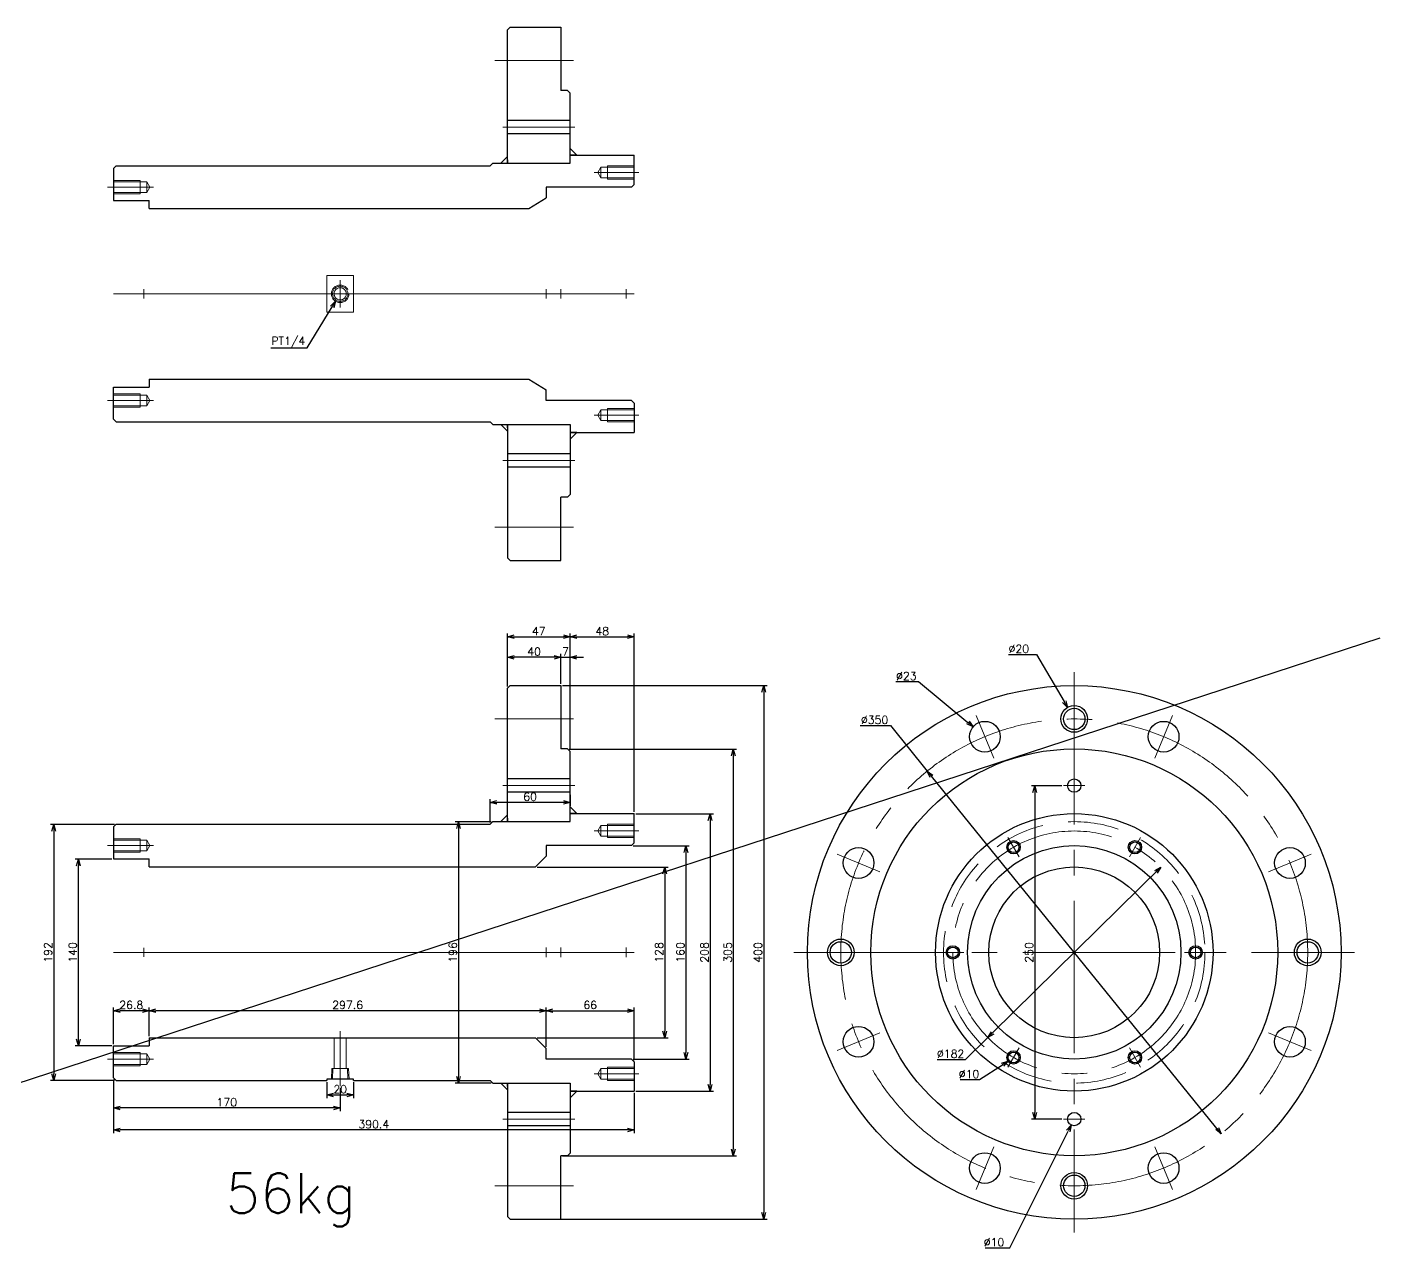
# Model space of a CAD drawing. Header units: millimetres. Extents: x -16130 to 36813, y -8099 to 27484.
# Drawn here: x -9952 to -8938, y 17857 to 18772 of the extents above; entities that cross this region are included whole.
import ezdxf

# ---------------------------------------------------------------- set-up
doc = ezdxf.new("R2010")
doc.units = ezdxf.units.MM
doc.header["$LTSCALE"] = 6
doc.header["$PDMODE"] = 99
doc.header["$PDSIZE"] = 1
doc.linetypes.add('CENTER2', pattern=[28.575, 19.05, -3.175, 3.175, -3.175])
doc.linetypes.add('HIDDEN', pattern=[9.525, 6.35, -3.175])
for name, color, linetype, lineweight in [('04_HIDDEN', 2, 'HIDDEN', 13), ('05_CENTER', 4, 'CENTER2', 13), ('08_DIM', 3, 'Continuous', 13)]:
    doc.layers.add(name, color=color, linetype=linetype, lineweight=lineweight)
doc.layers.add('10_DRAFT', color=8, linetype='Continuous', lineweight=0, plot=False)
doc.styles.add('KSS_TXT', font='txt.shx', dxfattribs={"bigfont": 'extfont2.shx'})
doc.dimstyles.new('KSS_DIM', dxfattribs={"dimtxt": 3, "dimasz": 2.5, "dimexe": 1.25, "dimexo": 0.625, "dimtad": 1, "dimdsep": 46, "dimtxsty": 'KSS_TXT', "dimblk": 'OPEN30', "dimcen": 0, "dimazin": 2, "dimtfac": 0.75, "dimtmove": 0, "dimatfit": 3, "dimldrblk": 'OPEN30', "dimfxl": 1, "dimtolj": 1, "dimarcsym": 0})
doc.dimstyles.new('KSS_DIM$3', dxfattribs={"dimtxt": 3, "dimasz": 2.5, "dimexe": 1.25, "dimexo": 0.625, "dimtad": 1, "dimtih": 1, "dimtoh": 1, "dimdsep": 46, "dimtxsty": 'KSS_TXT', "dimblk": 'OPEN30', "dimcen": 0, "dimazin": 2, "dimtfac": 0.75, "dimtofl": 0, "dimtmove": 0, "dimatfit": 3, "dimldrblk": 'OPEN30', "dimfxl": 1, "dimtolj": 1, "dimarcsym": 0})

# ---------------------------------------------------------------- blocks, each defined once
blk = doc.blocks.new('A$C12673FC4_1_1')
at = {"color": 0}
for p, q in [((-82, 0), (-104, 0)), ((-104, -48), (-104, 0)), ((-82, 0), (-80, -2)), ((82, 0), (80, -2)), ((82, 0), (104, 0)), ((104, -48), (104, 0)), ((-80, -2), (-80, -66)), ((80, -2), (80, -66)), ((-150.5, -48), (-152.5, -50)), ((-152.5, -50), (-152.5, -55)), ((-98, -48), (-150.5, -48)), ((-130, -48), (-130, -95)), ((-120, -48), (-120, -95)), ((-98, -106), (-98, -48)), ((98, -48), (150.5, -48)), ((98, -106), (98, -48)), ((120, -48), (120, -95)), ((130, -48), (130, -95)), ((152.5, -50), (150.5, -48)), ((152.5, -50), (152.5, -55)), ((-200, -93), (-200, -55)), ((-200, -55), (-152.5, -55)), ((200, -55), (152.5, -55)), ((200, -93), (200, -55)), ((-80, -66), (-72, -66)), ((-64, -74), (-72, -66)), ((64, -74), (72, -66)), ((80, -66), (72, -66)), ((-64, -363.6), (-64, -74)), ((64, -363.6), (64, -74)), ((-198, -95), (-200, -93)), ((-98, -95), (-198, -95)), ((98, -95), (198, -95)), ((198, -95), (200, -93)), ((-96, -108), (-98, -106)), ((-96, -388.4), (-96, -108)), ((96, -108), (98, -106)), ((96, -210.4), (96, -108)), ((96, -210.4), (95, -210.4)), ((95, -210.4), (95, -230.4)), ((95, -230.4), (96, -230.4)), ((96, -388.4), (96, -230.4)), ((-70, -390.4), (-70, -363.6)), ((-64, -363.6), (-70, -363.6)), ((64, -363.6), (70, -363.6)), ((70, -390.4), (70, -363.6)), ((-94, -390.4), (-96, -388.4)), ((-94, -390.4), (-70, -390.4)), ((94, -390.4), (70, -390.4)), ((94, -390.4), (96, -388.4))]:
    blk.add_line(p, q, dxfattribs=at)
at = {"color": 3}
for points in [[(-104, -48), (-109, -48), (-104, -43), (-104, -43)], [(104, -48), (109, -48), (104, -43), (104, -43)], [(-98, -95), (-103, -95), (-98, -100), (-98, -100)], [(98, -95), (103, -95), (98, -100), (98, -100)]]:
    blk.add_lwpolyline(points, close=True, dxfattribs=at)
for points in [[(-98, -95), (-100.5, -95), (-100.5, -95), (-98, -95)], [(98, -95), (100.5, -95), (100.5, -95), (98, -95)]]:
    blk.add_lwpolyline(points, close=True)
at = {"layer": '04_HIDDEN'}
for p, q in [((-96, 0), (-96, -20)), ((-95, 0), (-95, -25)), ((-87, 0), (-87, -25)), ((-86, 0), (-86, -20)), ((86, 0), (86, -20)), ((87, 0), (87, -25)), ((95, 0), (95, -25)), ((96, 0), (96, -20)), ((-86, -20), (-96, -20)), ((86, -20), (96, -20)), ((-95, -25), (-91, -27.3)), ((-87, -25), (-95, -25)), ((-91, -27.3), (-87, -25)), ((87, -25), (95, -25)), ((91, -27.3), (87, -25)), ((95, -25), (91, -27.3)), ((64, -215.8), (87, -215.8)), ((95, -213.8), (87, -214.1)), ((87, -226.7), (87, -214.1)), ((95, -214.7), (87, -214.9)), ((64, -225), (87, -225)), ((95, -226.1), (87, -225.9)), ((95, -227), (87, -226.7)), ((-80, -363.1), (-84, -365.4)), ((-76, -365.4), (-80, -363.1)), ((76, -365.4), (80, -363.1)), ((80, -363.1), (84, -365.4)), ((-85, -390.4), (-85, -370.4)), ((-85, -370.4), (-75, -370.4)), ((-84, -390.4), (-84, -365.4)), ((-84, -365.4), (-76, -365.4)), ((-76, -390.4), (-76, -365.4)), ((-75, -390.4), (-75, -370.4)), ((75, -390.4), (75, -370.4)), ((85, -370.4), (75, -370.4)), ((76, -390.4), (76, -365.4)), ((84, -365.4), (76, -365.4)), ((84, -390.4), (84, -365.4)), ((85, -390.4), (85, -370.4))]:
    blk.add_line(p, q, dxfattribs=at)
at = {"layer": '05_CENTER'}
for p, q in [((-91, 3.4), (-91, -30.1)), ((91, 3.4), (91, -30.1)), ((-175, -104.4), (-175, -45.5)), ((-125, -98.6), (-125, -44.6)), ((125, -98.6), (125, -44.6)), ((175, -104.4), (175, -45.5)), ((59.2, -220.4), (100.3, -220.4)), ((-80, -394.8), (-80, -360.3)), ((80, -394.8), (80, -360.3))]:
    blk.add_line(p, q, dxfattribs=at)
at = {"layer": '10_DRAFT'}
for p, q in [((0, 0), (0, -390.4)), ((-3.6, -6), (3.6, -6)), ((-3.6, -55), (3.6, -55)), ((-3.6, -66), (3.6, -66)), ((-3.4, -367.6), (3.4, -367.6))]:
    blk.add_line(p, q, dxfattribs=at)
blk = doc.blocks.new('_Open30')
at = {"color": 0, "linetype": 'ByBlock', "lineweight": -2}
for p, q in [((-1, 0.27), (0, 0)), ((0, 0), (-1, -0.27)), ((0, 0), (-1, 0))]:
    blk.add_line(p, q, dxfattribs=at)
blk = doc.blocks.new('*D1627')
at = {"layer": '08_DIM', "color": 0, "lineweight": -2, "transparency": 16777216}
for p, q in [((-9498, 18158.3), (-9456, 18158.3)), ((-9458.5, 18153.3), (-9458.5, 18003.3)), ((-9498, 17998.3), (-9456, 17998.3))]:
    blk.add_line(p, q, dxfattribs=at)
at = {"layer": 'Defpoints', "color": 0, "transparency": 16777216}
for p in [(-9499.3, 18158.3), (-9499.3, 17998.3), (-9458.5, 17998.3)]:
    blk.add_point(p, dxfattribs=at)
at = {"layer": '08_DIM', "color": 0, "lineweight": -2, "transparency": 16777216, "xscale": 5, "yscale": 5, "zscale": 5}
for p, rotation in [((-9458.5, 18158.3), 90), ((-9458.5, 17998.3), 270)]:
    blk.add_blockref('_Open30', p, dxfattribs=dict(at, rotation=rotation))
at = {"layer": '08_DIM', "color": 0, "transparency": 16777216, "insert": (-9462.7, 18078.3), "char_height": 6, "attachment_point": 5, "rotation": 90, "style": 'KSS_TXT'}
blk.add_mtext('\\A1;160', dxfattribs=at)
blk = doc.blocks.new('*D1628')
at = {"layer": '08_DIM', "color": 0, "lineweight": -2, "transparency": 16777216}
for p, q in [((-9570, 18142.3), (-9471.9, 18142.3)), ((-9474.4, 18137.3), (-9474.4, 18019.3)), ((-9570, 18014.3), (-9471.9, 18014.3))]:
    blk.add_line(p, q, dxfattribs=at)
at = {"layer": 'Defpoints', "color": 0, "transparency": 16777216}
for p in [(-9571.3, 18142.3), (-9571.3, 18014.3), (-9474.4, 18014.3)]:
    blk.add_point(p, dxfattribs=at)
at = {"layer": '08_DIM', "color": 0, "lineweight": -2, "transparency": 16777216, "xscale": 5, "yscale": 5, "zscale": 5}
for p, rotation in [((-9474.4, 18142.3), 90), ((-9474.4, 18014.3), 270)]:
    blk.add_blockref('_Open30', p, dxfattribs=dict(at, rotation=rotation))
at = {"layer": '08_DIM', "color": 0, "transparency": 16777216, "insert": (-9478.7, 18078.3), "char_height": 6, "attachment_point": 5, "rotation": 90, "style": 'KSS_TXT'}
blk.add_mtext('\\A1;128', dxfattribs=at)
blk = doc.blocks.new('*D1629')
at = {"layer": '08_DIM', "color": 0, "lineweight": -2, "transparency": 16777216}
for p, q in [((-9496, 18182.3), (-9437.9, 18182.3)), ((-9440.4, 18177.3), (-9440.4, 17979.3)), ((-9496, 17974.3), (-9437.9, 17974.3))]:
    blk.add_line(p, q, dxfattribs=at)
at = {"layer": 'Defpoints', "color": 0, "transparency": 16777216}
for p in [(-9497.3, 18182.3), (-9497.3, 17974.3), (-9440.4, 17974.3)]:
    blk.add_point(p, dxfattribs=at)
at = {"layer": '08_DIM', "color": 0, "lineweight": -2, "transparency": 16777216, "xscale": 5, "yscale": 5, "zscale": 5}
for p, rotation in [((-9440.4, 18182.3), 90), ((-9440.4, 17974.3), 270)]:
    blk.add_blockref('_Open30', p, dxfattribs=dict(at, rotation=rotation))
at = {"layer": '08_DIM', "color": 0, "transparency": 16777216, "insert": (-9444.6, 18078.3), "char_height": 6, "attachment_point": 5, "rotation": 90, "style": 'KSS_TXT'}
blk.add_mtext('\\A1;208', dxfattribs=at)
blk = doc.blocks.new('*D1630')
at = {"layer": '08_DIM', "color": 0, "lineweight": -2, "transparency": 16777216}
for p, q in [((-9546, 18230.8), (-9420.5, 18230.8)), ((-9423, 18225.8), (-9423, 17930.8)), ((-9551, 17925.8), (-9420.5, 17925.8))]:
    blk.add_line(p, q, dxfattribs=at)
at = {"layer": 'Defpoints', "color": 0, "transparency": 16777216}
for p in [(-9547.3, 18230.8), (-9552.3, 17925.8), (-9423, 17925.8)]:
    blk.add_point(p, dxfattribs=at)
at = {"layer": '08_DIM', "color": 0, "lineweight": -2, "transparency": 16777216, "xscale": 5, "yscale": 5, "zscale": 5}
for p, rotation in [((-9423, 18230.8), 90), ((-9423, 17925.8), 270)]:
    blk.add_blockref('_Open30', p, dxfattribs=dict(at, rotation=rotation))
at = {"layer": '08_DIM', "color": 0, "transparency": 16777216, "insert": (-9427.2, 18078.3), "char_height": 6, "attachment_point": 5, "rotation": 90, "style": 'KSS_TXT'}
blk.add_mtext('\\A1;305', dxfattribs=at)
blk = doc.blocks.new('*D1631')
at = {"layer": '08_DIM', "color": 0, "lineweight": -2, "transparency": 16777216}
for p, q in [((-9551, 18278.3), (-9397.7, 18278.3)), ((-9400.2, 18273.3), (-9400.2, 17883.3)), ((-9556, 17878.3), (-9397.7, 17878.3))]:
    blk.add_line(p, q, dxfattribs=at)
at = {"layer": 'Defpoints', "color": 0, "transparency": 16777216}
for p in [(-9552.3, 18278.3), (-9557.3, 17878.3), (-9400.2, 17878.3)]:
    blk.add_point(p, dxfattribs=at)
at = {"layer": '08_DIM', "color": 0, "lineweight": -2, "transparency": 16777216, "xscale": 5, "yscale": 5, "zscale": 5}
for p, rotation in [((-9400.2, 18278.3), 90), ((-9400.2, 17878.3), 270)]:
    blk.add_blockref('_Open30', p, dxfattribs=dict(at, rotation=rotation))
at = {"layer": '08_DIM', "color": 0, "transparency": 16777216, "insert": (-9404.5, 18078.3), "char_height": 6, "attachment_point": 5, "rotation": 90, "style": 'KSS_TXT'}
blk.add_mtext('\\A1;400', dxfattribs=at)
blk = doc.blocks.new('*D1632')
at = {"layer": '08_DIM', "color": 0, "lineweight": -2, "transparency": 16777216}
for p, q in [((-9592.3, 18277.6), (-9592.3, 18302.1)), ((-9557.3, 18299.6), (-9587.3, 18299.6)), ((-9552.3, 18279.6), (-9552.3, 18302.1))]:
    blk.add_line(p, q, dxfattribs=at)
at = {"layer": 'Defpoints', "color": 0, "transparency": 16777216}
for p in [(-9592.3, 18299.6), (-9592.3, 18276.3), (-9552.3, 18278.3)]:
    blk.add_point(p, dxfattribs=at)
at = {"layer": '08_DIM', "color": 0, "lineweight": -2, "transparency": 16777216, "xscale": 5, "yscale": 5, "zscale": 5, "rotation": 180}
blk.add_blockref('_Open30', (-9592.3, 18299.6), dxfattribs=at)
at = {"layer": '08_DIM', "color": 0, "lineweight": -2, "transparency": 16777216, "xscale": 5, "yscale": 5, "zscale": 5}
blk.add_blockref('_Open30', (-9552.3, 18299.6), dxfattribs=at)
at = {"layer": '08_DIM', "color": 0, "transparency": 16777216, "insert": (-9572.3, 18303.8), "char_height": 6, "attachment_point": 5, "style": 'KSS_TXT'}
blk.add_mtext('\\A1;40', dxfattribs=at)
blk = doc.blocks.new('*D1633')
at = {"layer": '08_DIM', "color": 0, "lineweight": -2, "transparency": 16777216}
for p, q in [((-9557.3, 18299.6), (-9562.3, 18299.6)), ((-9552.3, 18279.6), (-9552.3, 18302.1)), ((-9552.3, 18299.6), (-9545.3, 18299.6)), ((-9545.3, 18230.1), (-9545.3, 18302.1)), ((-9540.3, 18299.6), (-9535.3, 18299.6))]:
    blk.add_line(p, q, dxfattribs=at)
at = {"layer": 'Defpoints', "color": 0, "transparency": 16777216}
for p in [(-9545.3, 18299.6), (-9552.3, 18278.3), (-9545.3, 18228.8)]:
    blk.add_point(p, dxfattribs=at)
at = {"layer": '08_DIM', "color": 0, "lineweight": -2, "transparency": 16777216, "xscale": 5, "yscale": 5, "zscale": 5}
blk.add_blockref('_Open30', (-9552.3, 18299.6), dxfattribs=at)
at = {"layer": '08_DIM', "color": 0, "lineweight": -2, "transparency": 16777216, "xscale": 5, "yscale": 5, "zscale": 5, "rotation": 180}
blk.add_blockref('_Open30', (-9545.3, 18299.6), dxfattribs=at)
at = {"layer": '08_DIM', "color": 0, "transparency": 16777216, "insert": (-9548.8, 18303.8), "char_height": 6, "attachment_point": 5, "style": 'KSS_TXT'}
blk.add_mtext('\\A1;7', dxfattribs=at)
blk = doc.blocks.new('*D1634')
at = {"layer": '08_DIM', "color": 0, "lineweight": -2, "transparency": 16777216}
for p, q in [((-9592.3, 18277.6), (-9592.3, 18317.5)), ((-9545.3, 18230.1), (-9545.3, 18317.5)), ((-9587.3, 18315), (-9550.3, 18315))]:
    blk.add_line(p, q, dxfattribs=at)
at = {"layer": 'Defpoints', "color": 0, "transparency": 16777216}
for p in [(-9545.3, 18315), (-9592.3, 18276.3), (-9545.3, 18228.8)]:
    blk.add_point(p, dxfattribs=at)
at = {"layer": '08_DIM', "color": 0, "lineweight": -2, "transparency": 16777216, "xscale": 5, "yscale": 5, "zscale": 5, "rotation": 180}
blk.add_blockref('_Open30', (-9592.3, 18315), dxfattribs=at)
at = {"layer": '08_DIM', "color": 0, "lineweight": -2, "transparency": 16777216, "xscale": 5, "yscale": 5, "zscale": 5}
blk.add_blockref('_Open30', (-9545.3, 18315), dxfattribs=at)
at = {"layer": '08_DIM', "color": 0, "transparency": 16777216, "insert": (-9568.8, 18319.2), "char_height": 6, "attachment_point": 5, "style": 'KSS_TXT'}
blk.add_mtext('\\A1;47', dxfattribs=at)
blk = doc.blocks.new('*D1635')
at = {"layer": '08_DIM', "color": 0, "lineweight": -2, "transparency": 16777216}
for p, q in [((-9545.3, 18230.1), (-9545.3, 18317.5)), ((-9497.3, 18183.6), (-9497.3, 18317.5)), ((-9540.3, 18315), (-9502.3, 18315))]:
    blk.add_line(p, q, dxfattribs=at)
at = {"layer": 'Defpoints', "color": 0, "transparency": 16777216}
for p in [(-9497.3, 18315), (-9545.3, 18228.8), (-9497.3, 18182.3)]:
    blk.add_point(p, dxfattribs=at)
at = {"layer": '08_DIM', "color": 0, "lineweight": -2, "transparency": 16777216, "xscale": 5, "yscale": 5, "zscale": 5, "rotation": 180}
blk.add_blockref('_Open30', (-9545.3, 18315), dxfattribs=at)
at = {"layer": '08_DIM', "color": 0, "lineweight": -2, "transparency": 16777216, "xscale": 5, "yscale": 5, "zscale": 5}
blk.add_blockref('_Open30', (-9497.3, 18315), dxfattribs=at)
at = {"layer": '08_DIM', "color": 0, "transparency": 16777216, "insert": (-9521.3, 18319.2), "char_height": 6, "attachment_point": 5, "style": 'KSS_TXT'}
blk.add_mtext('\\A1;48', dxfattribs=at)
blk = doc.blocks.new('*D1636')
at = {"layer": '08_DIM', "color": 0, "lineweight": -2, "transparency": 16777216}
for p, q in [((-9545.3, 18196.5), (-9545.3, 18188.3)), ((-9605.3, 18175.6), (-9605.3, 18193.3)), ((-9550.3, 18190.8), (-9600.3, 18190.8))]:
    blk.add_line(p, q, dxfattribs=at)
at = {"layer": 'Defpoints', "color": 0, "transparency": 16777216}
for p in [(-9545.3, 18197.8), (-9605.3, 18190.8), (-9605.3, 18174.3)]:
    blk.add_point(p, dxfattribs=at)
at = {"layer": '08_DIM', "color": 0, "lineweight": -2, "transparency": 16777216, "xscale": 5, "yscale": 5, "zscale": 5, "rotation": 180}
blk.add_blockref('_Open30', (-9605.3, 18190.8), dxfattribs=at)
at = {"layer": '08_DIM', "color": 0, "lineweight": -2, "transparency": 16777216, "xscale": 5, "yscale": 5, "zscale": 5}
blk.add_blockref('_Open30', (-9545.3, 18190.8), dxfattribs=at)
at = {"layer": '08_DIM', "color": 0, "transparency": 16777216, "insert": (-9575.3, 18195), "char_height": 6, "attachment_point": 5, "style": 'KSS_TXT'}
blk.add_mtext('\\A1;60', dxfattribs=at)
blk = doc.blocks.new('*D1637')
at = {"layer": '08_DIM', "color": 0, "lineweight": -2, "transparency": 16777216}
for p, q in [((-9563.3, 18007.6), (-9563.3, 18037.1)), ((-9558.3, 18034.6), (-9502.3, 18034.6)), ((-9497.3, 17997.6), (-9497.3, 18037.1))]:
    blk.add_line(p, q, dxfattribs=at)
at = {"layer": 'Defpoints', "color": 0, "transparency": 16777216}
for p in [(-9497.3, 18034.6), (-9563.3, 18006.3), (-9497.3, 17996.3)]:
    blk.add_point(p, dxfattribs=at)
at = {"layer": '08_DIM', "color": 0, "lineweight": -2, "transparency": 16777216, "xscale": 5, "yscale": 5, "zscale": 5, "rotation": 180}
blk.add_blockref('_Open30', (-9563.3, 18034.6), dxfattribs=at)
at = {"layer": '08_DIM', "color": 0, "lineweight": -2, "transparency": 16777216, "xscale": 5, "yscale": 5, "zscale": 5}
blk.add_blockref('_Open30', (-9497.3, 18034.6), dxfattribs=at)
at = {"layer": '08_DIM', "color": 0, "transparency": 16777216, "insert": (-9530.3, 18038.9), "char_height": 6, "attachment_point": 5, "style": 'KSS_TXT'}
blk.add_mtext('\\A1;66', dxfattribs=at)
blk = doc.blocks.new('*D1638')
at = {"layer": '08_DIM', "color": 0, "lineweight": -2, "transparency": 16777216}
for p, q in [((-9860.9, 18015.6), (-9860.9, 18037.1)), ((-9568.3, 18034.6), (-9855.9, 18034.6)), ((-9563.3, 18007.6), (-9563.3, 18037.1))]:
    blk.add_line(p, q, dxfattribs=at)
at = {"layer": 'Defpoints', "color": 0, "transparency": 16777216}
for p in [(-9860.9, 18034.6), (-9860.9, 18014.3), (-9563.3, 18006.3)]:
    blk.add_point(p, dxfattribs=at)
at = {"layer": '08_DIM', "color": 0, "lineweight": -2, "transparency": 16777216, "xscale": 5, "yscale": 5, "zscale": 5, "rotation": 180}
blk.add_blockref('_Open30', (-9860.9, 18034.6), dxfattribs=at)
at = {"layer": '08_DIM', "color": 0, "lineweight": -2, "transparency": 16777216, "xscale": 5, "yscale": 5, "zscale": 5}
blk.add_blockref('_Open30', (-9563.3, 18034.6), dxfattribs=at)
at = {"layer": '08_DIM', "color": 0, "transparency": 16777216, "insert": (-9712.1, 18038.9), "char_height": 6, "attachment_point": 5, "style": 'KSS_TXT'}
blk.add_mtext('\\A1;297.6', dxfattribs=at)
blk = doc.blocks.new('*D1639')
at = {"layer": '08_DIM', "color": 0, "lineweight": -2, "transparency": 16777216}
for p, q in [((-9887.7, 18009.6), (-9887.7, 18037.1)), ((-9865.9, 18034.6), (-9882.7, 18034.6)), ((-9860.9, 18015.6), (-9860.9, 18037.1))]:
    blk.add_line(p, q, dxfattribs=at)
at = {"layer": 'Defpoints', "color": 0, "transparency": 16777216}
for p in [(-9887.7, 18034.6), (-9860.9, 18014.3), (-9887.7, 18008.3)]:
    blk.add_point(p, dxfattribs=at)
at = {"layer": '08_DIM', "color": 0, "lineweight": -2, "transparency": 16777216, "xscale": 5, "yscale": 5, "zscale": 5, "rotation": 180}
blk.add_blockref('_Open30', (-9887.7, 18034.6), dxfattribs=at)
at = {"layer": '08_DIM', "color": 0, "lineweight": -2, "transparency": 16777216, "xscale": 5, "yscale": 5, "zscale": 5}
blk.add_blockref('_Open30', (-9860.9, 18034.6), dxfattribs=at)
at = {"layer": '08_DIM', "color": 0, "transparency": 16777216, "insert": (-9874.3, 18038.9), "char_height": 6, "attachment_point": 5, "style": 'KSS_TXT'}
blk.add_mtext('\\A1;26.8', dxfattribs=at)
blk = doc.blocks.new('*D1640')
at = {"layer": '08_DIM', "color": 0, "lineweight": -2, "transparency": 16777216}
for p, q in [((-9888.9, 18148.3), (-9916.4, 18148.3)), ((-9913.9, 18013.3), (-9913.9, 18143.3)), ((-9888.9, 18008.3), (-9916.4, 18008.3))]:
    blk.add_line(p, q, dxfattribs=at)
at = {"layer": 'Defpoints', "color": 0, "transparency": 16777216}
for p in [(-9913.9, 18148.3), (-9887.7, 18148.3), (-9887.7, 18008.3)]:
    blk.add_point(p, dxfattribs=at)
at = {"layer": '08_DIM', "color": 0, "lineweight": -2, "transparency": 16777216, "xscale": 5, "yscale": 5, "zscale": 5}
for p, rotation in [((-9913.9, 18148.3), 90), ((-9913.9, 18008.3), 270)]:
    blk.add_blockref('_Open30', p, dxfattribs=dict(at, rotation=rotation))
at = {"layer": '08_DIM', "color": 0, "transparency": 16777216, "insert": (-9918.2, 18078.3), "char_height": 6, "attachment_point": 5, "rotation": 90, "style": 'KSS_TXT'}
blk.add_mtext('\\A1;140', dxfattribs=at)
blk = doc.blocks.new('*D1641')
at = {"layer": '08_DIM', "color": 0, "lineweight": -2, "transparency": 16777216}
for p, q in [((-9886.9, 18174.3), (-9934.9, 18174.3)), ((-9932.4, 18169.3), (-9932.4, 17987.3)), ((-9886.9, 17982.3), (-9934.9, 17982.3))]:
    blk.add_line(p, q, dxfattribs=at)
at = {"layer": 'Defpoints', "color": 0, "transparency": 16777216}
for p in [(-9885.7, 18174.3), (-9932.4, 17982.3), (-9885.7, 17982.3)]:
    blk.add_point(p, dxfattribs=at)
at = {"layer": '08_DIM', "color": 0, "lineweight": -2, "transparency": 16777216, "xscale": 5, "yscale": 5, "zscale": 5}
for p, rotation in [((-9932.4, 18174.3), 90), ((-9932.4, 17982.3), 270)]:
    blk.add_blockref('_Open30', p, dxfattribs=dict(at, rotation=rotation))
at = {"layer": '08_DIM', "color": 0, "transparency": 16777216, "insert": (-9936.7, 18078.3), "char_height": 6, "attachment_point": 5, "rotation": 90, "style": 'KSS_TXT'}
blk.add_mtext('\\A1;192', dxfattribs=at)
blk = doc.blocks.new('*D1642')
at = {"layer": '08_DIM', "color": 0, "lineweight": -2, "transparency": 16777216}
for p, q in [((-9887.7, 17983.1), (-9887.7, 17942.7)), ((-9497.3, 17973.1), (-9497.3, 17942.7)), ((-9502.3, 17945.2), (-9882.7, 17945.2))]:
    blk.add_line(p, q, dxfattribs=at)
at = {"layer": 'Defpoints', "color": 0, "transparency": 16777216}
for p in [(-9887.7, 17984.3), (-9497.3, 17974.3), (-9887.7, 17945.2)]:
    blk.add_point(p, dxfattribs=at)
at = {"layer": '08_DIM', "color": 0, "lineweight": -2, "transparency": 16777216, "xscale": 5, "yscale": 5, "zscale": 5, "rotation": 180}
blk.add_blockref('_Open30', (-9887.7, 17945.2), dxfattribs=at)
at = {"layer": '08_DIM', "color": 0, "lineweight": -2, "transparency": 16777216, "xscale": 5, "yscale": 5, "zscale": 5}
blk.add_blockref('_Open30', (-9497.3, 17945.2), dxfattribs=at)
at = {"layer": '08_DIM', "color": 0, "transparency": 16777216, "insert": (-9692.5, 17949.5), "char_height": 6, "attachment_point": 5, "style": 'KSS_TXT'}
blk.add_mtext('\\A1;390.4', dxfattribs=at)
blk = doc.blocks.new('*D1648')
at = {"layer": '08_DIM', "color": 0, "lineweight": -2, "transparency": 16777216}
for p, q in [((-9604.5, 18176.3), (-9631.5, 18176.3)), ((-9629, 18171.3), (-9629, 17985.3)), ((-9604.5, 17980.3), (-9631.5, 17980.3))]:
    blk.add_line(p, q, dxfattribs=at)
at = {"layer": 'Defpoints', "color": 0, "transparency": 16777216}
for p in [(-9603.3, 18176.3), (-9629, 17980.3), (-9603.3, 17980.3)]:
    blk.add_point(p, dxfattribs=at)
at = {"layer": '08_DIM', "color": 0, "lineweight": -2, "transparency": 16777216, "xscale": 5, "yscale": 5, "zscale": 5}
for p, rotation in [((-9629, 18176.3), 90), ((-9629, 17980.3), 270)]:
    blk.add_blockref('_Open30', p, dxfattribs=dict(at, rotation=rotation))
at = {"layer": '08_DIM', "color": 0, "transparency": 16777216, "insert": (-9633.2, 18078.3), "char_height": 6, "attachment_point": 5, "rotation": 90, "style": 'KSS_TXT'}
blk.add_mtext('\\A1;196', dxfattribs=at)
blk = doc.blocks.new('A$C40B027D8_1_1')
at = {"color": 0}
for centre, radius in [((0, 0), 200), ((0, 175), 10), ((0, 175), 8), ((-67, 161.7), 11.5), ((67, 161.7), 11.5), ((0, 0), 152.5), ((0, 125), 5), ((0, 0), 104), ((-45.5, 78.8), 5), ((-45.5, 78.8), 4), ((45.5, 78.8), 5), ((45.5, 78.8), 4), ((-161.7, 67), 11.5), ((0, 0), 80), ((161.7, 67), 11.5), ((0, 0), 64), ((-175, 0), 10), ((-175, 0), 8), ((-91, 0), 5), ((-91, 0), 4), ((91, 0), 5), ((91, 0), 4), ((175, 0), 10), ((175, 0), 8), ((-161.7, -67), 11.5), ((161.7, -67), 11.5), ((-45.5, -78.8), 5), ((-45.5, -78.8), 4), ((45.5, -78.8), 5), ((45.5, -78.8), 4), ((0, -125), 5), ((-67, -161.7), 11.5), ((67, -161.7), 11.5), ((0, -175), 10), ((0, -175), 8)]:
    blk.add_circle(centre, radius, dxfattribs=at)
at = {"layer": '04_HIDDEN'}
blk.add_circle((0, 0), 98, dxfattribs=at)
at = {"layer": '05_CENTER'}
for p, q in [((0, 210.1), (0, -210.1)), ((-60.3, 145.7), (-73.6, 177.7)), ((60.3, 145.7), (73.6, 177.7)), ((-8, 125), (8, 125)), ((-41.3, 71.6), (-49.7, 86)), ((41.3, 71.6), (49.7, 86)), ((-145.7, 60.3), (-177.7, 73.6)), ((145.7, 60.3), (177.7, 73.6)), ((-210.1, 0), (210.1, 0)), ((-82.7, 0), (-99.3, 0)), ((82.7, 0), (99.3, 0)), ((-145.7, -60.3), (-177.7, -73.6)), ((145.7, -60.3), (177.7, -73.6)), ((-41.3, -71.6), (-49.7, -86)), ((41.3, -71.6), (49.7, -86)), ((-8, -125), (8, -125)), ((-60.3, -145.7), (-73.6, -177.7)), ((60.3, -145.7), (73.6, -177.7))]:
    blk.add_line(p, q, dxfattribs=at)
for radius in [175, 91]:
    blk.add_circle((0, 0), radius, dxfattribs=at)
blk = doc.blocks.new('*D1652')
at = {"layer": '08_DIM', "color": 0, "lineweight": -2, "transparency": 16777216}
for p, q in [((-9301.3, 18281.3), (-9284.1, 18281.3)), ((-9284.1, 18281.3), (-9247.1, 18250.6))]:
    blk.add_line(p, q, dxfattribs=at)
at = {"layer": 'Defpoints', "color": 0, "transparency": 16777216}
for p in [(-9243.2, 18247.4), (-9225.6, 18232.7)]:
    blk.add_point(p, dxfattribs=at)
at = {"layer": '08_DIM', "color": 0, "lineweight": -2, "transparency": 16777216, "xscale": 5, "yscale": 5, "zscale": 5, "rotation": 320.267784341839}
blk.add_blockref('_Open30', (-9243.2, 18247.4), dxfattribs=at)
at = {"layer": '08_DIM', "color": 0, "transparency": 16777216, "insert": (-9293.3, 18285.5), "char_height": 6, "attachment_point": 5, "style": 'KSS_TXT'}
blk.add_mtext('\\A1;%%C23', dxfattribs=at)
blk = doc.blocks.new('*D1653')
at = {"layer": '08_DIM', "color": 0, "lineweight": -2, "transparency": 16777216}
for p, q in [((-9327.8, 18248.4), (-9305.2, 18248.4)), ((-9305.2, 18248.4), (-9277.6, 18214.3)), ((-9057.2, 17942.4), (-9274.5, 18210.4))]:
    blk.add_line(p, q, dxfattribs=at)
at = {"layer": 'Defpoints', "color": 0, "transparency": 16777216}
for p in [(-9277.6, 18214.3), (-9057.2, 17942.4)]:
    blk.add_point(p, dxfattribs=at)
at = {"layer": '08_DIM', "color": 0, "lineweight": -2, "transparency": 16777216, "xscale": 5, "yscale": 5, "zscale": 5}
for p, rotation in [((-9277.6, 18214.3), 129.024191063267), ((-9057.2, 17942.4), 309.024191063267)]:
    blk.add_blockref('_Open30', p, dxfattribs=dict(at, rotation=rotation))
at = {"layer": '08_DIM', "color": 0, "transparency": 16777216, "insert": (-9317.1, 18252.6), "char_height": 6, "attachment_point": 5, "style": 'KSS_TXT'}
blk.add_mtext('\\A1;%%C350', dxfattribs=at)
blk = doc.blocks.new('*D1655')
at = {"layer": '08_DIM', "color": 0, "lineweight": -2, "transparency": 16777216}
for p, q in [((-9102.6, 18142.2), (-9228.7, 18018)), ((-9248.9, 17998), (-9232.2, 18014.4)), ((-9270.1, 17998), (-9248.9, 17998))]:
    blk.add_line(p, q, dxfattribs=at)
at = {"layer": 'Defpoints', "color": 0, "transparency": 16777216}
for p in [(-9102.6, 18142.2), (-9232.2, 18014.4)]:
    blk.add_point(p, dxfattribs=at)
at = {"layer": '08_DIM', "color": 0, "lineweight": -2, "transparency": 16777216, "xscale": 5, "yscale": 5, "zscale": 5}
for p, rotation in [((-9102.6, 18142.2), 44.59804289604675), ((-9232.2, 18014.4), 224.5980428960467)]:
    blk.add_blockref('_Open30', p, dxfattribs=dict(at, rotation=rotation))
at = {"layer": '08_DIM', "color": 0, "transparency": 16777216, "insert": (-9260.1, 18002.3), "char_height": 6, "attachment_point": 5, "style": 'KSS_TXT'}
blk.add_mtext('\\A1;%%C182', dxfattribs=at)
blk = doc.blocks.new('*D1656')
at = {"layer": '08_DIM', "color": 0, "lineweight": -2, "transparency": 16777216}
for p, q in [((-9238.5, 17982.9), (-9221.3, 17994.1)), ((-9253, 17982.9), (-9238.5, 17982.9))]:
    blk.add_line(p, q, dxfattribs=at)
at = {"layer": 'Defpoints', "color": 0, "transparency": 16777216}
for p in [(-9208.7, 18002.3), (-9217.1, 17996.8)]:
    blk.add_point(p, dxfattribs=at)
at = {"layer": '08_DIM', "color": 0, "lineweight": -2, "transparency": 16777216, "xscale": 5, "yscale": 5, "zscale": 5, "rotation": 33.08479737191698}
blk.add_blockref('_Open30', (-9217.1, 17996.8), dxfattribs=at)
at = {"layer": '08_DIM', "color": 0, "transparency": 16777216, "insert": (-9246.3, 17987.1), "char_height": 6, "attachment_point": 5, "style": 'KSS_TXT'}
blk.add_mtext('\\A1;%%C10', dxfattribs=at)
blk = doc.blocks.new('A$C56F6731E_1_1')
at = {"color": 0}
for p, q in [((-95, 198), (-93, 200)), ((-95, 98), (-95, 198)), ((-93, 200), (-55, 200)), ((-55, 200), (-55, 152.5)), ((-50, 152.5), (-55, 152.5)), ((-50, 152.5), (-48, 150.5)), ((-48, 98), (-48, 150.5)), ((-48, 130), (-95, 130)), ((-48, 120), (-95, 120)), ((-48, 104), (0, 104)), ((0, 82), (0, 104)), ((-390.4, 94), (-388.4, 96)), ((-390.4, 94), (-390.4, 70)), ((-388.4, 96), (-108, 96)), ((-108, 96), (-106, 98)), ((-106, 98), (-48, 98)), ((0, 82), (-2, 80)), ((-79, 64), (-66, 72)), ((-2, 80), (-66, 80)), ((-66, 80), (-66, 72)), ((-390.4, 70), (-363.6, 70)), ((-363.6, 64), (-363.6, 70)), ((-363.6, 64), (-79, 64)), ((-390.4, -94), (-390.4, -70)), ((-390.4, -70), (-363.6, -70)), ((-363.6, -64), (-363.6, -70)), ((-363.6, -64), (-79, -64)), ((-79, -64), (-66, -72)), ((-66, -80), (-66, -72)), ((-2, -80), (-66, -80)), ((0, -82), (-2, -80)), ((0, -82), (0, -104)), ((-390.4, -94), (-388.4, -96)), ((-388.4, -96), (-108, -96)), ((-108, -96), (-106, -98)), ((-106, -98), (-48, -98)), ((-95, -98), (-95, -198)), ((-48, -98), (-48, -150.5)), ((-48, -104), (0, -104)), ((-48, -120), (-95, -120)), ((-48, -130), (-95, -130)), ((-50, -152.5), (-48, -150.5)), ((-55, -200), (-55, -152.5)), ((-50, -152.5), (-55, -152.5)), ((-95, -198), (-93, -200)), ((-93, -200), (-55, -200))]:
    blk.add_line(p, q, dxfattribs=at)
at = {"color": 3}
for points in [[(-95, 98), (-95, 103), (-100, 98), (-100, 98)], [(-48, 104), (-48, 109), (-43, 104), (-43, 104)], [(-95, -98), (-95, -103), (-100, -98), (-100, -98)], [(-48, -104), (-48, -109), (-43, -104), (-43, -104)]]:
    blk.add_lwpolyline(points, close=True, dxfattribs=at)
for points in [[(-95, 98), (-95, 100.5), (-95, 100.5), (-95, 98)], [(-95, -98), (-95, -100.5), (-95, -100.5), (-95, -98)]]:
    blk.add_lwpolyline(points, close=True)
at = {"layer": '04_HIDDEN'}
for p, q in [((-25, 95), (-27.3, 91)), ((0, 95), (-25, 95)), ((-25, 87), (-25, 95)), ((0, 96), (-20, 96)), ((-20, 86), (-20, 96)), ((-390.4, 85), (-370.4, 85)), ((-390.4, 84), (-365.4, 84)), ((-370.4, 85), (-370.4, 75)), ((-365.4, 84), (-365.4, 76)), ((-363.1, 80), (-365.4, 84)), ((-27.3, 91), (-25, 87)), ((0, 87), (-25, 87)), ((0, 86), (-20, 86)), ((-390.4, 76), (-365.4, 76)), ((-390.4, 75), (-370.4, 75)), ((-365.4, 76), (-363.1, 80)), ((-390.4, -75), (-370.4, -75)), ((-390.4, -76), (-365.4, -76)), ((-370.4, -85), (-370.4, -75)), ((-365.4, -76), (-363.1, -80)), ((-365.4, -84), (-365.4, -76)), ((-363.1, -80), (-365.4, -84)), ((-390.4, -84), (-365.4, -84)), ((-390.4, -85), (-370.4, -85)), ((-27.3, -91), (-25, -87)), ((-25, -95), (-27.3, -91)), ((0, -87), (-25, -87)), ((-25, -87), (-25, -95)), ((0, -86), (-20, -86)), ((-20, -86), (-20, -96)), ((0, -95), (-25, -95)), ((0, -96), (-20, -96))]:
    blk.add_line(p, q, dxfattribs=at)
blk.add_lwpolyline([(-230.4, 13.8), (-210.4, 13.8), (-210.4, -13.8), (-230.4, -13.8)], close=True, dxfattribs=at)
for radius in [6.58, 5.72, 4.6]:
    blk.add_circle((-220.4, 0), radius, dxfattribs=at)
at = {"layer": '05_CENTER'}
for p, q in [((-104.4, 175), (-45.5, 175)), ((-98.6, 125), (-44.6, 125)), ((3.4, 91), (-30.1, 91)), ((-394.8, 80), (-360.3, 80)), ((-220.4, -10.2), (-220.4, 10.2)), ((-210.2, 0), (-230.6, 0)), ((-394.8, -80), (-360.3, -80)), ((3.4, -91), (-30.1, -91)), ((-98.6, -125), (-44.6, -125)), ((-104.4, -175), (-45.5, -175))]:
    blk.add_line(p, q, dxfattribs=at)
at = {"layer": '10_DRAFT'}
for p, q in [((0, 0), (-390.4, 0)), ((-367.6, 3.4), (-367.6, -3.4)), ((-66, 3.6), (-66, -3.6)), ((-55, 3.6), (-55, -3.6)), ((-6, 3.6), (-6, -3.6))]:
    blk.add_line(p, q, dxfattribs=at)
blk = doc.blocks.new('*D2447')
at = {"layer": '08_DIM', "color": 0, "lineweight": -2, "transparency": 16777216}
for p, q in [((-9216.6, 18301.7), (-9195.7, 18301.7)), ((-9195.7, 18301.7), (-9175, 18266.3))]:
    blk.add_line(p, q, dxfattribs=at)
at = {"layer": 'Defpoints', "color": 0, "transparency": 16777216}
for p in [(-9172.5, 18262), (-9162.4, 18244.7)]:
    blk.add_point(p, dxfattribs=at)
at = {"layer": '08_DIM', "color": 0, "lineweight": -2, "transparency": 16777216, "xscale": 5, "yscale": 5, "zscale": 5, "rotation": 300.3253834909556}
blk.add_blockref('_Open30', (-9172.5, 18262), dxfattribs=at)
at = {"layer": '08_DIM', "color": 0, "transparency": 16777216, "insert": (-9209, 18305.9), "char_height": 6, "attachment_point": 5, "style": 'KSS_TXT'}
blk.add_mtext('\\A1;%%C20', dxfattribs=at)
blk = doc.blocks.new('*D2850')
at = {"layer": '08_DIM', "color": 0, "lineweight": -2, "transparency": 16777216}
for p, q in [((-9887.7, 17983.1), (-9887.7, 17959.2)), ((-9717.7, 17976.8), (-9717.7, 17959.2)), ((-9722.7, 17961.7), (-9882.7, 17961.7))]:
    blk.add_line(p, q, dxfattribs=at)
at = {"layer": 'Defpoints', "color": 0, "transparency": 16777216}
for p in [(-9887.7, 17984.3), (-9717.7, 17978.1), (-9887.7, 17961.7)]:
    blk.add_point(p, dxfattribs=at)
at = {"layer": '08_DIM', "color": 0, "lineweight": -2, "transparency": 16777216, "xscale": 5, "yscale": 5, "zscale": 5, "rotation": 180}
blk.add_blockref('_Open30', (-9887.7, 17961.7), dxfattribs=at)
at = {"layer": '08_DIM', "color": 0, "lineweight": -2, "transparency": 16777216, "xscale": 5, "yscale": 5, "zscale": 5}
blk.add_blockref('_Open30', (-9717.7, 17961.7), dxfattribs=at)
at = {"layer": '08_DIM', "color": 0, "transparency": 16777216, "insert": (-9802.7, 17966), "char_height": 6, "attachment_point": 5, "style": 'KSS_TXT'}
blk.add_mtext('\\A1;170', dxfattribs=at)
blk = doc.blocks.new('*D2851')
at = {"layer": '08_DIM', "color": 0, "lineweight": -2, "transparency": 16777216}
for p, q in [((-9727.7, 17981.1), (-9727.7, 17968.9)), ((-9707.7, 17981.1), (-9707.7, 17968.9)), ((-9722.7, 17971.4), (-9712.7, 17971.4))]:
    blk.add_line(p, q, dxfattribs=at)
at = {"layer": 'Defpoints', "color": 0, "transparency": 16777216}
for p in [(-9727.7, 17982.3), (-9707.7, 17982.3), (-9707.7, 17971.4)]:
    blk.add_point(p, dxfattribs=at)
at = {"layer": '08_DIM', "color": 0, "lineweight": -2, "transparency": 16777216, "xscale": 5, "yscale": 5, "zscale": 5, "rotation": 180}
blk.add_blockref('_Open30', (-9727.7, 17971.4), dxfattribs=at)
at = {"layer": '08_DIM', "color": 0, "lineweight": -2, "transparency": 16777216, "xscale": 5, "yscale": 5, "zscale": 5}
blk.add_blockref('_Open30', (-9707.7, 17971.4), dxfattribs=at)
at = {"layer": '08_DIM', "color": 0, "transparency": 16777216, "insert": (-9717.7, 17975.7), "char_height": 6, "attachment_point": 5, "style": 'KSS_TXT'}
blk.add_mtext('\\A1;20', dxfattribs=at)
blk = doc.blocks.new('*D2852')
at = {"layer": '08_DIM', "color": 0, "lineweight": -2, "transparency": 16777216}
for p, q in [((-9742.4, 18531.5), (-9723.7, 18562.2)), ((-9769.6, 18531.5), (-9742.4, 18531.5))]:
    blk.add_line(p, q, dxfattribs=at)
at = {"layer": 'Defpoints', "color": 0, "transparency": 16777216}
for p in [(-9714.3, 18577.7), (-9721.1, 18566.5)]:
    blk.add_point(p, dxfattribs=at)
at = {"layer": '08_DIM', "color": 0, "lineweight": -2, "transparency": 16777216, "xscale": 5, "yscale": 5, "zscale": 5, "rotation": 58.69145866156042}
blk.add_blockref('_Open30', (-9721.1, 18566.5), dxfattribs=at)
at = {"layer": '08_DIM', "color": 0, "transparency": 16777216, "insert": (-9756.6, 18535.8), "char_height": 6, "attachment_point": 5, "style": 'KSS_TXT'}
blk.add_mtext('\\A1;PT1/4', dxfattribs=at)
blk = doc.blocks.new('*D3353')
at = {"layer": '08_DIM', "color": 0, "lineweight": -2, "transparency": 16777216}
for p, q in [((-9176.7, 18203.3), (-9199.6, 18203.3)), ((-9197.1, 18198.3), (-9197.1, 17958.3)), ((-9176.7, 17953.3), (-9199.6, 17953.3))]:
    blk.add_line(p, q, dxfattribs=at)
at = {"layer": 'Defpoints', "color": 0, "transparency": 16777216}
for p in [(-9175.4, 18203.3), (-9197.1, 17953.3), (-9175.4, 17953.3)]:
    blk.add_point(p, dxfattribs=at)
at = {"layer": '08_DIM', "color": 0, "lineweight": -2, "transparency": 16777216, "xscale": 5, "yscale": 5, "zscale": 5}
for p, rotation in [((-9197.1, 18203.3), 90), ((-9197.1, 17953.3), 270)]:
    blk.add_blockref('_Open30', p, dxfattribs=dict(at, rotation=rotation))
at = {"layer": '08_DIM', "color": 0, "transparency": 16777216, "insert": (-9201.3, 18078.3), "char_height": 6, "attachment_point": 5, "rotation": 90, "style": 'KSS_TXT'}
blk.add_mtext('\\A1;250', dxfattribs=at)
blk = doc.blocks.new('*D3354')
at = {"layer": '08_DIM', "color": 0, "lineweight": -2, "transparency": 16777216}
for p, q in [((-9215.8, 17856.7), (-9171.9, 17944.4)), ((-9234.3, 17856.7), (-9215.8, 17856.7))]:
    blk.add_line(p, q, dxfattribs=at)
at = {"layer": 'Defpoints', "color": 0, "transparency": 16777216}
for p in [(-9165.2, 17957.8), (-9169.7, 17948.9)]:
    blk.add_point(p, dxfattribs=at)
at = {"layer": '08_DIM', "color": 0, "lineweight": -2, "transparency": 16777216, "xscale": 5, "yscale": 5, "zscale": 5, "rotation": 63.39567577610416}
blk.add_blockref('_Open30', (-9169.7, 17948.9), dxfattribs=at)
at = {"layer": '08_DIM', "color": 0, "transparency": 16777216, "insert": (-9227.6, 17861), "char_height": 6, "attachment_point": 5, "style": 'KSS_TXT'}
blk.add_mtext('\\A1;%%C10', dxfattribs=at)

msp = doc.modelspace()

# ---------------------------------------------------------------- linework, layer by layer
at = {"color": 2}
msp.add_line((-8938.28913, 18313.82693), (-10177.52232, 17908.71111), dxfattribs=at)

# ---------------------------------------------------------------- block references
for name, p in [('A$C56F6731E_1_1', (-9497.28659, 18572.08216)), ('A$C40B027D8_1_1', (-9167.42686, 18078.34179))]:
    msp.add_blockref(name, p)
at = {"rotation": 270}
msp.add_blockref('A$C12673FC4_1_1', (-9497.28659, 18078.34179), dxfattribs=at)

# ---------------------------------------------------------------- texts
at = {"layer": '08_DIM', "color": 6, "style": 'KSS_TXT'}
msp.add_text('56kg', height=30, dxfattribs=at).set_placement((-9803.58564, 17882.79412))

# ---------------------------------------------------------------- dimensions: what is measured, and where the dimension line sits
at = {"layer": '08_DIM'}
dim = msp.add_diameter_dim_2p(p1=(-9714.2681, 18577.7027), p2=(-9721.10508, 18566.46161), text='PT1/4', dimstyle='KSS_DIM$3', override={"dimscale": 2, "dimpost": '%%C<>'}, dxfattribs=at)
dim.commit()
dim.dimension.update_dxf_attribs({"geometry": '*D2852', "text_midpoint": (-9756.61595, 18531.50537), "dimtype": 163})
for base, p1, p2, picture, middle in [((-9545.28659, 18314.96631), (-9592.28659, 18276.34179), (-9545.28659, 18228.84179), '*D1634', (-9568.78659, 18319.21631)), ((-9497.28659, 18314.96631), (-9545.28659, 18228.84179), (-9497.28659, 18182.34179), '*D1635', (-9521.28659, 18319.21631)), ((-9592.28659, 18299.55383), (-9552.28659, 18278.34179), (-9592.28659, 18276.34179), '*D1632', (-9572.28659, 18303.80383)), ((-9545.28659, 18299.55383), (-9552.28659, 18278.34179), (-9545.28659, 18228.84179), '*D1633', (-9548.78659, 18303.80383)), ((-9605.28659, 18190.78887), (-9545.28659, 18197.76334), (-9605.28659, 18174.34179), '*D1636', (-9575.28659, 18195.03887)), ((-9887.68659, 18034.61852), (-9860.88659, 18014.3418), (-9887.68659, 18008.34179), '*D1639', (-9874.28659, 18038.86852)), ((-9860.88659, 18034.61852), (-9563.28659, 18006.3418), (-9860.88659, 18014.3418), '*D1638', (-9712.08659, 18038.86852)), ((-9497.28659, 18034.61852), (-9563.28659, 18006.3418), (-9497.28659, 17996.34179), '*D1637', (-9530.28659, 18038.86852)), ((-9887.68659, 17945.24919), (-9497.28659, 17974.34179), (-9887.68659, 17984.34179), '*D1642', (-9692.48659, 17949.49919)), ((-9887.68659, 17961.70585), (-9717.68659, 17978.08708), (-9887.68659, 17984.34179), '*D2850', (-9802.68659, 17965.95585)), ((-9707.68659, 17971.42526), (-9727.68659, 17982.34179), (-9707.68659, 17982.34179), '*D2851', (-9717.68659, 17975.67526))]:
    dim = msp.add_linear_dim(base=base, p1=p1, p2=p2, dimstyle='KSS_DIM', override={"dimscale": 2}, dxfattribs=at)
    dim.commit()
    dim.dimension.update_dxf_attribs({"geometry": picture, "text_midpoint": middle})
for p1, p2, override, picture, middle in [((-9162.37776, 18244.71007), (-9172.47596, 18261.97351), {"dimscale": 2, "dimpost": '%%C<>'}, '*D2447', (-9209.02028, 18301.68959)), ((-9225.55249, 18232.6699), (-9243.24042, 18247.37151), {"dimscale": 2, "dimpost": '%%C<>'}, '*D1652', (-9293.30469, 18281.29495)), ((-9057.23838, 17942.38775), (-9277.61534, 18214.29582), {"dimscale": 2, "dimpost": '%%C<>', "dimtix": 1, "dimatfit": 2}, '*D1653', (-9317.13548, 18248.37957)), ((-9102.6303, 18142.2355), (-9232.22341, 18014.44807), {"dimscale": 2, "dimpost": '%%C<>', "dimtix": 1, "dimatfit": 2}, '*D1655', (-9260.14874, 17998.00509)), ((-9208.73754, 18002.26287), (-9217.11617, 17996.80408), {"dimscale": 2, "dimpost": '%%C<>'}, '*D1656', (-9246.34657, 17982.89074))]:
    dim = msp.add_diameter_dim_2p(p1=p1, p2=p2, dimstyle='KSS_DIM$3', override=override, dxfattribs=at)
    dim.commit()
    dim.dimension.update_dxf_attribs({"geometry": picture, "text_midpoint": middle, "dimtype": 163})
for base, p1, p2, picture, middle in [((-9400.21026, 17878.34179), (-9552.28659, 18278.34179), (-9557.28659, 17878.34179), '*D1631', (-9404.46026, 18078.34179)), ((-9422.97556, 17925.84179), (-9547.28659, 18230.84179), (-9552.28659, 17925.84179), '*D1630', (-9427.22973, 18078.34179)), ((-9932.43397, 17982.34179), (-9885.68659, 18174.34179), (-9885.68659, 17982.34179), '*D1641', (-9936.68397, 18078.34179)), ((-9628.95437, 17980.34179), (-9603.28659, 18176.34179), (-9603.28659, 17980.34179), '*D1648', (-9633.20437, 18078.34179)), ((-9440.35123, 17974.34179), (-9497.28659, 18182.34179), (-9497.28659, 17974.34179), '*D1629', (-9444.60123, 18078.34179)), ((-9458.47864, 17998.34179), (-9499.28659, 18158.34179), (-9499.28659, 17998.34179), '*D1627', (-9462.72864, 18078.34179)), ((-9913.90664, 18148.34179), (-9887.68659, 18008.34179), (-9887.68659, 18148.34179), '*D1640', (-9918.15664, 18078.34179)), ((-9474.43069, 18014.3418), (-9571.28659, 18142.34177), (-9571.28659, 18014.3418), '*D1628', (-9478.68069, 18078.34179))]:
    dim = msp.add_linear_dim(base=base, p1=p1, p2=p2, angle=90, dimstyle='KSS_DIM', override={"dimscale": 2}, dxfattribs=at)
    dim.commit()
    dim.dimension.update_dxf_attribs({"geometry": picture, "text_midpoint": middle})
at = {"layer": '08_DIM', "color": 1}
dim = msp.add_linear_dim(base=(-9197.08826, 17953.34179), p1=(-9175.42686, 18203.34179), p2=(-9175.42686, 17953.34179), angle=90, dimstyle='KSS_DIM', override={"dimscale": 2}, dxfattribs=at)
dim.commit()
dim.dimension.update_dxf_attribs({"geometry": '*D3353', "text_midpoint": (-9201.34242, 18078.34179)})
dim = msp.add_diameter_dim_2p(p1=(-9165.18772, 17957.81239), p2=(-9169.66599, 17948.87118), dimstyle='KSS_DIM$3', override={"dimscale": 2, "dimpost": '%%C<>'}, dxfattribs=at)
dim.commit()
dim.dimension.update_dxf_attribs({"geometry": '*D3354', "text_midpoint": (-9227.6289, 17856.72832), "dimtype": 163})

doc.saveas('drawing.dxf')
